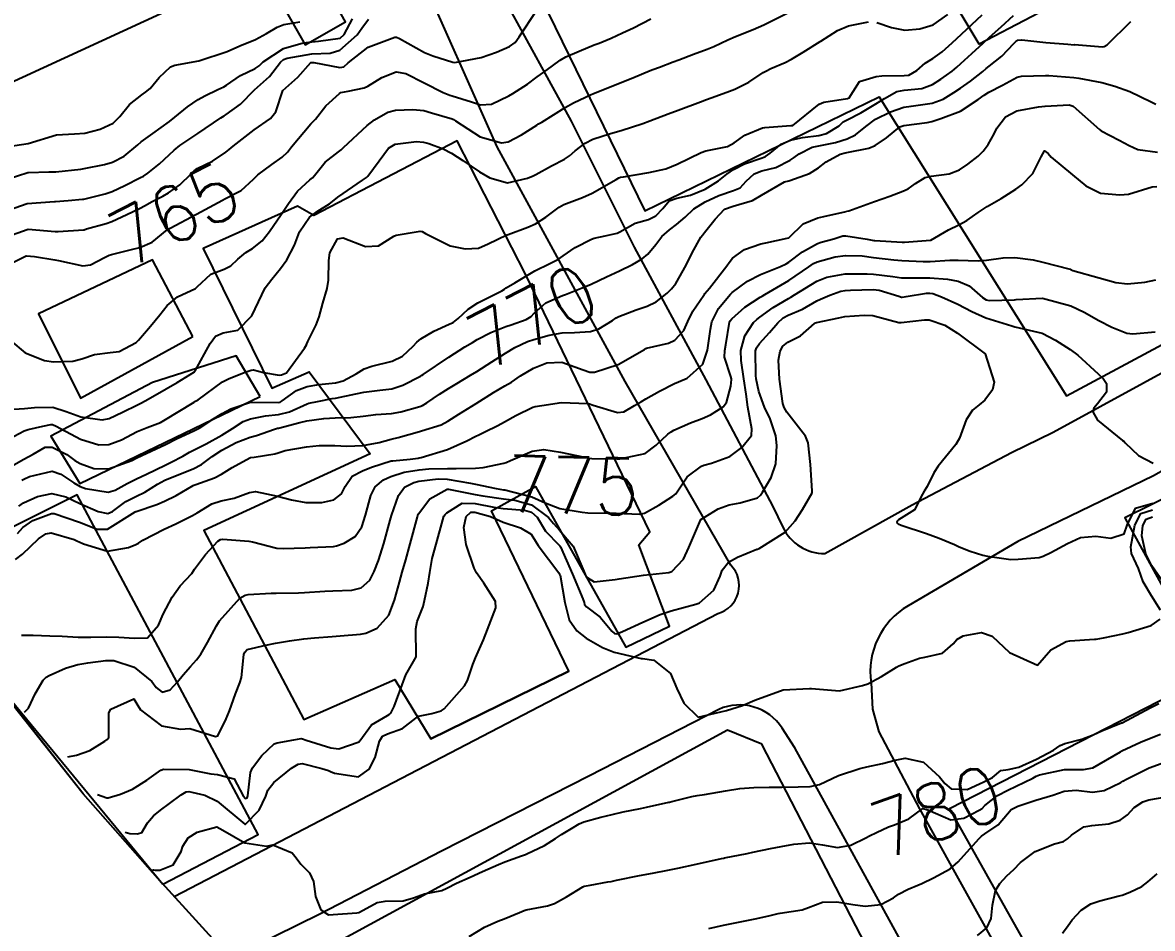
# Model space of a CAD drawing. Header units: metres. Extents: x 318500 to 325275, y 7408834 to 7428799.
# Drawn here: x 323080.1 to 323160.2, y 7420818.3 to 7420882.5 of the extents above; entities that cross this region are included whole.
import ezdxf
from ezdxf.enums import TextEntityAlignment as Align

# ---------------------------------------------------------------- set-up
doc = ezdxf.new("R2010")
doc.units = ezdxf.units.M
doc.header["$MEASUREMENT"] = 0
for name, color, linetype in [('Area', 45, 'Continuous'), ('Cotas', 45, 'Continuous'), ('Curvas de Nivel 1m', 11, 'Continuous'), ('Curvas de Nivel 5m', 15, 'Continuous'), ('Edificações', 30, 'Continuous'), ('Vias Primárias', 230, 'Continuous')]:
    doc.layers.add(name, color=color, linetype=linetype)
doc.styles.add('Style-STANDARD', font='STANDARD.shx')

msp = doc.modelspace()

# ---------------------------------------------------------------- linework, layer by layer
at = {"layer": 'Area'}
msp.add_lwpolyline([(323096.695, 7420814.189), (323089.569, 7420822.023), (323084.439, 7420827.834), (323075.649, 7420838.973), (323070.701, 7420844.913), (323063.952, 7420852.878), (323060.672, 7420857.383), (323056.208, 7420862.329), (323046.383, 7420874.344), (323046.008, 7420874.729), (323044.259, 7420876.883), (323038.975, 7420883.345), (323036.435, 7420887.216), (323033.439, 7420891.478), (323031.45, 7420893.975), (323030.289, 7420895.411), (323029.653, 7420896.286), (323025.716, 7420902.045), (323024.812, 7420902.92), (323022.136, 7420906.417), (323021.777, 7420906.797), (323020.403, 7420908.68), (323016.776, 7420913.764)], dxfattribs=at)
at = {"layer": 'Curvas de Nivel 1m', "flags": 128}
for points, elevation in [([(323079.063, 7420867.322), (323080.459, 7420867.828), (323080.536, 7420867.841), (323082.457, 7420867.685), (323082.665, 7420867.679), (323084.459, 7420867.794), (323084.515, 7420867.803), (323084.68, 7420867.858), (323086.064, 7420868.244), (323086.466, 7420868.395), (323087.537, 7420868.891), (323088.475, 7420869.329), (323088.784, 7420869.5), (323089.323, 7420869.802), (323090.087, 7420870.193), (323090.489, 7420870.414), (323091.293, 7420870.983), (323092.077, 7420871.766), (323092.291, 7420871.985), (323092.516, 7420872.135), (323093.595, 7420872.673), (323094.533, 7420873.296), (323094.775, 7420873.489), (323095.065, 7420873.725), (323096.552, 7420874.883), (323097.7, 7420875.693), (323098.091, 7420876.163), (323098.59, 7420877.68), (323099.649, 7420878.62), (323100.575, 7420879.651), (323100.62, 7420879.661), (323100.784, 7420879.648), (323102.615, 7420879.292), (323102.899, 7420879.342), (323103.216, 7420879.621), (323104.631, 7420880.73), (323106.521, 7420881.454), (323106.639, 7420881.451), (323106.855, 7420881.351), (323108.628, 7420880.37), (323109.213, 7420880.128), (323110.622, 7420879.678), (323110.764, 7420879.66), (323112.625, 7420880.015), (323113.723, 7420880.385), (323114.64, 7420880.785), (323115.031, 7420881.077), (323115.318, 7420881.46), (323116.581, 7420883.353)], 764), ([(323079.322, 7420859.93), (323080.337, 7420859.076), (323081.695, 7420858.534), (323082.328, 7420858.449), (323083.704, 7420858.494), (323084.332, 7420858.658), (323085.229, 7420858.959), (323086.339, 7420859.098), (323086.984, 7420859.187), (323088.179, 7420859.813), (323088.272, 7420859.891), (323088.352, 7420859.975), (323089.198, 7420860.967), (323089.858, 7420861.788), (323090.387, 7420862.445), (323091.113, 7420863.052), (323092.399, 7420863.645), (323092.516, 7420863.758), (323093.491, 7420864.666), (323094.419, 7420865.02), (323094.89, 7420865.258), (323095.402, 7420865.72), (323095.954, 7420866.198), (323096.441, 7420866.475), (323097.126, 7420867.024), (323097.64, 7420867.692), (323098.472, 7420868.874), (323098.99, 7420869.672), (323099.612, 7420870.545), (323100.505, 7420871.33), (323100.684, 7420871.471), (323100.831, 7420871.647), (323101.572, 7420872.592), (323102.536, 7420873.336), (323102.703, 7420873.462), (323102.869, 7420873.625), (323104.556, 7420875.189), (323105.079, 7420875.592), (323106.02, 7420876.127), (323106.571, 7420876.276), (323107.8, 7420876.329), (323108.57, 7420876.244), (323109.122, 7420876.096), (323110.571, 7420875.656), (323110.668, 7420875.615), (323110.809, 7420875.516), (323112.554, 7420874.396), (323114.07, 7420873.952), (323114.548, 7420874.025), (323115.48, 7420874.533), (323116.567, 7420875.225), (323116.7, 7420875.306), (323116.92, 7420875.435), (323118.581, 7420876.461), (323119.186, 7420876.802), (323120.437, 7420877.392), (323120.544, 7420877.437), (323120.591, 7420877.458), (323121.962, 7420878.007), (323122.604, 7420878.262), (323123.385, 7420878.572), (323124.616, 7420879.076), (323124.798, 7420879.148), (323125.267, 7420879.324), (323126.248, 7420879.692), (323126.628, 7420879.835), (323127.685, 7420880.243), (323128.64, 7420880.598), (323129.119, 7420880.797), (323130.1, 7420881.258), (323130.652, 7420881.492), (323131.909, 7420881.986), (323132.661, 7420882.331), (323134.405, 7420883.204)], 766), ([(323078.807, 7420873.666), (323080.54, 7420873.92), (323082.546, 7420874.52), (323083.816, 7420874.609), (323084.548, 7420874.655), (323085.63, 7420874.933), (323086.555, 7420875.357), (323087.031, 7420875.833), (323087.719, 7420876.677), (323088.583, 7420877.371), (323088.854, 7420877.54), (323089.182, 7420877.804), (323089.816, 7420878.583), (323090.613, 7420879.343), (323090.925, 7420879.475), (323092.62, 7420879.76), (323094.627, 7420880.44), (323095.53, 7420880.822), (323096.636, 7420881.288), (323097.435, 7420881.698), (323098.17, 7420882.164), (323098.65, 7420882.341), (323099.779, 7420882.537)], 761), ([(323079.05, 7420871.386), (323080.509, 7420871.852), (323080.568, 7420871.86), (323082.01, 7420871.897), (323082.486, 7420871.914), (323082.51, 7420871.914), (323084.28, 7420872.106), (323084.514, 7420872.143), (323085.939, 7420872.428), (323086.521, 7420872.587), (323087.344, 7420873.011), (323088.302, 7420873.814), (323088.542, 7420874.023), (323089.376, 7420874.63), (323090.557, 7420875.478), (323090.936, 7420875.784), (323091.82, 7420876.523), (323092.579, 7420877.036), (323093.048, 7420877.288), (323093.979, 7420877.739), (323094.396, 7420877.929), (323094.595, 7420878.054), (323095.593, 7420878.732), (323096.613, 7420879.22), (323096.898, 7420879.424), (323097.18, 7420879.702), (323098.63, 7420880.654), (323100.03, 7420881.055), (323100.635, 7420881.128), (323101.113, 7420881.168), (323102.638, 7420881.382), (323102.938, 7420881.626), (323103.528, 7420882.746)], 762), ([(323079.144, 7420855.075), (323080.288, 7420855.138), (323080.987, 7420855.213), (323082.29, 7420855.225), (323083.223, 7420854.939), (323084.28, 7420854.552), (323085.782, 7420854.34), (323086.279, 7420854.423), (323087.226, 7420854.886), (323088.294, 7420855.407), (323088.566, 7420855.536), (323089.038, 7420855.799), (323090.307, 7420856.528), (323091.096, 7420856.988), (323092.32, 7420857.74), (323092.34, 7420857.76), (323092.38, 7420857.818), (323093.426, 7420859.744), (323093.822, 7420860.274), (323094.362, 7420860.503), (323095.392, 7420860.692), (323096.38, 7420861.71), (323097.326, 7420863.696), (323097.799, 7420864.299), (323098.421, 7420865.06), (323098.859, 7420865.674), (323099.405, 7420866.706), (323099.77, 7420867.66), (323100.47, 7420868.688), (323101.01, 7420869.109), (323101.894, 7420869.636), (323102.226, 7420869.891), (323102.487, 7420870.106), (323104.217, 7420871.316), (323104.509, 7420871.517), (323104.597, 7420871.599), (323105.418, 7420872.696), (323106.062, 7420873.577), (323106.543, 7420873.866), (323108.053, 7420874.046), (323108.545, 7420874.011), (323108.916, 7420873.915), (323109.941, 7420873.529), (323110.536, 7420873.241), (323111.327, 7420872.709), (323112.516, 7420871.913), (323113.258, 7420871.483), (323114.507, 7420871.135), (323115.912, 7420871.449), (323116.326, 7420871.63), (323116.514, 7420871.725), (323117.613, 7420872.334), (323118.531, 7420872.811), (323118.896, 7420873.045), (323119.305, 7420873.402), (323119.995, 7420873.949), (323120.553, 7420874.225), (323121.806, 7420874.618), (323122.562, 7420874.836), (323124.098, 7420875.337), (323124.572, 7420875.51), (323125.885, 7420876.008), (323126.58, 7420876.274), (323128.173, 7420876.873), (323128.587, 7420877.024), (323129.257, 7420877.27), (323130.232, 7420877.619), (323130.598, 7420877.764), (323131.587, 7420878.259), (323132.616, 7420878.936), (323132.796, 7420879.049), (323133.148, 7420879.222), (323134.169, 7420879.664), (323134.63, 7420879.894), (323135.451, 7420880.375), (323136.649, 7420881.136), (323136.673, 7420881.146), (323136.7, 7420881.169), (323137.888, 7420881.927), (323138.661, 7420882.261), (323140.065, 7420882.53)], 767), ([(323079.186, 7420869.22), (323080.477, 7420869.661), (323082.395, 7420869.807), (323082.479, 7420869.81), (323083.38, 7420869.876), (323084.383, 7420869.96), (323084.482, 7420869.975), (323085.986, 7420870.349), (323086.49, 7420870.513), (323087.391, 7420870.933), (323088.505, 7420871.496), (323088.711, 7420871.604), (323089.017, 7420871.805), (323089.853, 7420872.463), (323090.53, 7420873.12), (323090.873, 7420873.447), (323091.294, 7420873.779), (323092.549, 7420874.631), (323094.185, 7420875.736), (323094.415, 7420875.88), (323094.564, 7420875.968), (323095.583, 7420876.712), (323096.57, 7420877.71), (323097.644, 7420878.655), (323098.413, 7420879.683), (323098.622, 7420879.857), (323098.896, 7420879.949), (323100.626, 7420880.277), (323101.939, 7420880.325), (323102.629, 7420880.526), (323103.837, 7420881.612), (323104.17, 7420882.084), (323104.657, 7420882.731)], 763), ([(323079.196, 7420850.964), (323080.236, 7420851.547), (323080.889, 7420851.91), (323081.747, 7420852.398), (323082.248, 7420852.411), (323083.268, 7420851.875), (323083.836, 7420851.466), (323084.234, 7420851.235), (323085.181, 7420850.9), (323086.23, 7420850.859), (323087.887, 7420851.466), (323088.238, 7420851.64), (323088.602, 7420851.805), (323090.258, 7420852.583), (323091.043, 7420852.991), (323092.268, 7420853.555), (323092.649, 7420853.754), (323093.631, 7420854.388), (323094.286, 7420854.791), (323094.904, 7420855.108), (323096.298, 7420855.585), (323096.404, 7420855.593), (323098.298, 7420855.572), (323098.387, 7420855.59), (323098.529, 7420855.677), (323099.549, 7420856.424), (323100.316, 7420856.701), (323101.128, 7420856.832), (323102.32, 7420856.96), (323102.85, 7420857.094), (323103.771, 7420857.608), (323104.334, 7420857.952), (323104.884, 7420858.14), (323106.339, 7420858.485), (323107.062, 7420858.844), (323107.822, 7420859.555), (323108.064, 7420859.843), (323108.358, 7420860.084), (323109.285, 7420860.618), (323110.374, 7420861.104), (323110.653, 7420861.238), (323111.012, 7420861.511), (323111.715, 7420862.175), (323112.397, 7420862.627), (323112.971, 7420862.915), (323114.09, 7420863.473), (323114.284, 7420863.599), (323114.412, 7420863.688), (323115.007, 7420864.052), (323116.425, 7420864.897), (323117.498, 7420865.424), (323118.118, 7420865.731), (323118.438, 7420865.953), (323119.297, 7420866.552), (323120.456, 7420867.145), (323120.641, 7420867.204), (323121.421, 7420867.376), (323122.263, 7420867.563), (323122.465, 7420867.663), (323123.555, 7420868.262), (323124.478, 7420868.536), (323125.01, 7420868.797), (323125.504, 7420869.32), (323125.961, 7420869.85), (323126.497, 7420870.037), (323127.455, 7420870.251), (323128.504, 7420870.687), (323129.445, 7420871.266), (323130.027, 7420871.747), (323130.522, 7420872.071), (323131.295, 7420872.476), (323132.535, 7420872.907), (323132.778, 7420872.985), (323133.103, 7420873.222), (323133.885, 7420873.875), (323134.554, 7420874.145), (323135.394, 7420874.351), (323136.56, 7420874.493), (323137.11, 7420874.616), (323137.986, 7420875.156), (323138.288, 7420875.438), (323138.574, 7420875.593), (323139.522, 7420876.078), (323140.586, 7420876.723), (323141.209, 7420877.111), (323142.094, 7420877.601), (323142.599, 7420877.693), (323143.858, 7420877.82), (323144.606, 7420878.104), (323145.197, 7420878.475), (323145.996, 7420879.049), (323146.337, 7420879.332), (323146.628, 7420879.588), (323147.388, 7420880.279), (323148.198, 7420881.017), (323148.654, 7420881.436), (323149.475, 7420882.189), (323150.339, 7420882.993)], 769), ([(323079.204, 7420852.983), (323080.265, 7420853.558), (323080.537, 7420853.645), (323081.582, 7420853.9), (323082.154, 7420854.01), (323082.272, 7420854.001), (323082.52, 7420853.886), (323084.257, 7420852.964), (323085.536, 7420852.562), (323086.251, 7420852.581), (323087.152, 7420852.931), (323088.265, 7420853.509), (323088.961, 7420853.8), (323089.905, 7420854.156), (323090.279, 7420854.351), (323091.155, 7420854.904), (323092.297, 7420855.593), (323092.402, 7420855.655), (323092.578, 7420855.756), (323094.319, 7420857.019), (323094.772, 7420857.275), (323095.917, 7420857.706), (323096.331, 7420857.85), (323096.514, 7420857.88), (323097.202, 7420857.691), (323098.327, 7420857.491), (323098.49, 7420857.515), (323098.833, 7420857.672), (323100.109, 7420859.415), (323100.249, 7420859.652), (323100.283, 7420859.72), (323100.353, 7420859.879), (323100.954, 7420861.062), (323101.151, 7420861.642), (323101.427, 7420862.607), (323101.731, 7420863.637), (323101.827, 7420864.225), (323101.839, 7420865.636), (323101.906, 7420866.168), (323102.453, 7420867.152), (323102.855, 7420867.223), (323104.445, 7420866.62), (323105.365, 7420866.667), (323106.457, 7420867.339), (323106.611, 7420867.415), (323107.458, 7420867.56), (323108.321, 7420867.693), (323108.462, 7420867.669), (323108.689, 7420867.547), (323110.447, 7420866.659), (323111.506, 7420866.442), (323112.445, 7420866.511), (323113.131, 7420866.802), (323114.46, 7420867.441), (323114.483, 7420867.447), (323114.539, 7420867.469), (323115.94, 7420867.976), (323116.472, 7420868.218), (323117.218, 7420868.69), (323118.169, 7420869.415), (323118.492, 7420869.599), (323119.806, 7420870.088), (323120.5, 7420870.398), (323122.194, 7420871.365), (323122.394, 7420871.479), (323122.512, 7420871.526), (323122.715, 7420871.559), (323124.518, 7420871.849), (323125.715, 7420872.125), (323126.527, 7420872.453), (323128.215, 7420873.285), (323128.542, 7420873.39), (323130.097, 7420873.707), (323130.551, 7420873.958), (323131.304, 7420874.498), (323132.567, 7420875.027), (323132.738, 7420875.057), (323134.57, 7420875.189), (323134.726, 7420875.198), (323136.585, 7420876.707), (323136.915, 7420876.838), (323138.589, 7420877.095), (323138.698, 7420877.148), (323139.428, 7420878.318), (323140.613, 7420878.665), (323141.029, 7420878.698), (323142.614, 7420878.721), (323142.935, 7420878.767), (323143.491, 7420879.081), (323144.101, 7420879.602), (323144.633, 7420879.944), (323145.285, 7420880.415), (323145.997, 7420881.05), (323146.656, 7420881.65), (323148.14, 7420883.018)], 768), ([(323140.664, 7420882.488), (323141.7, 7420882.144), (323142.659, 7420881.946), (323143.707, 7420882.032), (323144.663, 7420882.324), (323145.701, 7420883.055)], 767), ([(323079.885, 7420848.233), (323080.198, 7420848.467), (323081.193, 7420848.918), (323082.208, 7420849.116), (323083.201, 7420848.879), (323084.198, 7420848.42), (323085.508, 7420847.847), (323086.188, 7420847.697), (323086.523, 7420847.835), (323087.463, 7420848.559), (323088.207, 7420848.941), (323088.803, 7420849.209), (323089.712, 7420849.788), (323090.224, 7420850.062), (323091.444, 7420850.556), (323092.237, 7420850.877), (323092.818, 7420851.174), (323093.571, 7420851.74), (323094.255, 7420852.197), (323095.266, 7420852.721), (323096.264, 7420853.1), (323096.721, 7420853.24), (323097.995, 7420853.683), (323098.214, 7420853.738), (323098.271, 7420853.753), (323099.795, 7420854.139), (323100.279, 7420854.261), (323101.479, 7420854.441), (323102.283, 7420854.491), (323103.394, 7420854.502), (323104.285, 7420854.6), (323105.162, 7420854.712), (323106.288, 7420854.795), (323106.942, 7420854.912), (323108.296, 7420855.285), (323108.488, 7420855.357), (323108.793, 7420855.543), (323109.691, 7420856.148), (323110.316, 7420856.558), (323110.908, 7420856.924), (323111.885, 7420857.497), (323112.333, 7420857.771), (323113.381, 7420858.438), (323114.346, 7420859.06), (323115.022, 7420859.46), (323115.911, 7420859.892), (323116.359, 7420860.039), (323117.455, 7420860.333), (323118.366, 7420860.494), (323119.253, 7420860.515), (323120.368, 7420860.589), (323120.973, 7420860.779), (323121.932, 7420861.367), (323122.193, 7420861.553), (323122.384, 7420861.65), (323123.61, 7420862.123), (323124.396, 7420862.393), (323125.025, 7420862.699), (323125.823, 7420863.316), (323126.118, 7420863.607), (323126.417, 7420864.005), (323127.15, 7420865.299), (323127.573, 7420866.163), (323128.203, 7420867.284), (323128.317, 7420867.428), (323128.465, 7420867.606), (323129.205, 7420868.543), (323129.882, 7420869.259), (323130.492, 7420869.48), (323131.866, 7420869.867), (323132.5, 7420870.252), (323134.121, 7420871.206), (323134.436, 7420871.276), (323134.511, 7420871.29), (323135.901, 7420871.797), (323136.525, 7420872.202), (323137.08, 7420872.616), (323138.059, 7420873.155), (323138.434, 7420873.259), (323138.542, 7420873.274), (323140.088, 7420873.585), (323140.55, 7420873.779), (323141.348, 7420874.318), (323142.305, 7420875.094), (323142.571, 7420875.195), (323144.243, 7420875.403), (323144.574, 7420875.476), (323145.196, 7420875.681), (323146.582, 7420876.208), (323147.836, 7420877.021), (323148.268, 7420877.342), (323148.598, 7420877.546), (323149.568, 7420878.038), (323150.614, 7420878.607), (323150.907, 7420878.694), (323152.617, 7420878.729), (323152.848, 7420878.725), (323154.615, 7420878.599), (323154.986, 7420878.554), (323156.61, 7420878.242), (323157.527, 7420877.976), (323158.601, 7420877.589), (323160.111, 7420876.865), (323160.429, 7420876.702)], 771), ([(323079.794, 7420846.295), (323080.172, 7420846.722), (323080.877, 7420847.212), (323082.187, 7420847.704), (323082.375, 7420847.699), (323084.178, 7420847.079), (323085.427, 7420846.592), (323086.171, 7420846.603), (323088.125, 7420847.811), (323088.163, 7420847.838), (323088.191, 7420847.851), (323089.655, 7420848.332), (323090.202, 7420848.567), (323091.013, 7420848.967), (323092.219, 7420849.675), (323092.272, 7420849.707), (323092.421, 7420849.757), (323093.742, 7420850.223), (323094.232, 7420850.497), (323094.988, 7420850.97), (323096.249, 7420851.64), (323096.29, 7420851.659), (323096.54, 7420851.697), (323098.01, 7420851.925), (323098.253, 7420851.995), (323098.755, 7420852.172), (323100.258, 7420852.43), (323101.148, 7420852.531), (323102.259, 7420852.531), (323103.115, 7420852.467), (323104.259, 7420852.519), (323105.418, 7420852.739), (323106.264, 7420852.959), (323106.743, 7420853.087), (323108.27, 7420853.512), (323108.403, 7420853.548), (323109.81, 7420853.994), (323110.281, 7420854.238), (323111.049, 7420854.748), (323112.268, 7420855.49), (323112.287, 7420855.504), (323113.515, 7420856.275), (323114.319, 7420856.749), (323114.772, 7420857.014), (323115.431, 7420857.453), (323116.336, 7420857.992), (323117.283, 7420858.369), (323118.34, 7420858.424), (323119.856, 7420857.873), (323120.333, 7420857.712), (323120.666, 7420857.717), (323122.339, 7420858.264), (323124.208, 7420859.332), (323124.292, 7420859.39), (323124.351, 7420859.41), (323125.898, 7420859.774), (323126.36, 7420859.982), (323127.003, 7420860.668), (323127.287, 7420861.296), (323127.64, 7420862.043), (323128.408, 7420863.164), (323128.451, 7420863.238), (323128.483, 7420863.279), (323128.805, 7420863.666), (323130.027, 7420865.256), (323130.196, 7420865.491), (323130.438, 7420865.796), (323131.283, 7420866.407), (323132.454, 7420866.802), (323132.797, 7420866.883), (323134.324, 7420867.202), (323134.431, 7420867.23), (323134.461, 7420867.258), (323135.437, 7420868.224), (323136.482, 7420868.649), (323136.905, 7420868.745), (323138.489, 7420869.109), (323138.524, 7420869.115), (323138.682, 7420869.147), (323140.497, 7420869.796), (323141.59, 7420870.193), (323142.504, 7420870.528), (323142.885, 7420870.707), (323143.416, 7420871.081), (323144.081, 7420871.51), (323144.518, 7420871.606), (323145.796, 7420871.776), (323146.525, 7420872.05), (323147.122, 7420872.44), (323147.857, 7420873.02), (323148.192, 7420873.368), (323148.553, 7420873.844), (323148.977, 7420874.592), (323149.167, 7420875.004), (323149.784, 7420875.792), (323150.582, 7420876.223), (323152.124, 7420876.506), (323152.586, 7420876.564), (323154.304, 7420876.651), (323154.586, 7420876.558), (323156.444, 7420874.911), (323156.569, 7420874.82), (323157.824, 7420874.156), (323158.553, 7420873.771), (323159.165, 7420873.486), (323160.547, 7420873.298)], 772), ([(323079.632, 7420844.439), (323080.149, 7420844.83), (323081.279, 7420845.903), (323081.788, 7420846.274), (323082.167, 7420846.339), (323083.789, 7420845.866), (323084.036, 7420845.739), (323084.158, 7420845.686), (323084.456, 7420845.558), (323086.152, 7420845.028), (323087.646, 7420845.302), (323088.166, 7420845.517), (323088.364, 7420845.61), (323088.653, 7420845.803), (323090.178, 7420846.598), (323090.994, 7420846.959), (323092.188, 7420847.554), (323092.506, 7420847.755), (323093.545, 7420848.395), (323094.203, 7420848.601), (323095.131, 7420848.791), (323096.213, 7420849.202), (323096.642, 7420849.268), (323098.209, 7420848.941), (323099.205, 7420848.665), (323100.202, 7420848.475), (323101.349, 7420848.486), (323102.206, 7420848.663), (323102.734, 7420849.093), (323102.992, 7420849.612), (323103.496, 7420850.342), (323104.237, 7420850.735), (323104.855, 7420850.977), (323106.248, 7420851.423), (323106.373, 7420851.444), (323107.596, 7420851.557), (323108.176, 7420851.625), (323108.251, 7420851.642), (323108.377, 7420851.674), (323110.257, 7420852.23), (323111.608, 7420852.844), (323112.267, 7420853.177), (323112.477, 7420853.279), (323112.889, 7420853.484), (323113.811, 7420853.94), (323114.281, 7420854.205), (323115.093, 7420854.653), (323116.297, 7420855.229), (323116.459, 7420855.277), (323117.41, 7420855.423), (323118.166, 7420855.548), (323118.302, 7420855.561), (323120.19, 7420855.503), (323120.301, 7420855.481), (323120.58, 7420855.386), (323122.293, 7420854.868), (323122.732, 7420854.915), (323123.495, 7420855.342), (323124.003, 7420855.636), (323124.307, 7420855.815), (323125.274, 7420856.362), (323126.324, 7420856.905), (323126.603, 7420857.029), (323127.229, 7420857.297), (323128.34, 7420858.289), (323128.665, 7420859.275), (323128.874, 7420860.771), (323128.978, 7420861.271), (323129.441, 7420862.217), (323130.292, 7420863.252), (323130.411, 7420863.362), (323131.499, 7420864.159), (323132.424, 7420864.623), (323133.845, 7420865.209), (323134.254, 7420865.381), (323134.435, 7420865.501), (323135.389, 7420866.242), (323136.455, 7420866.827), (323136.711, 7420866.913), (323137.609, 7420867.159), (323138.252, 7420867.363), (323138.463, 7420867.38), (323139.981, 7420867.127), (323140.459, 7420867.05), (323140.536, 7420867.041), (323142.457, 7420866.921), (323142.625, 7420866.921), (323144.46, 7420867.057), (323144.503, 7420867.069), (323145.734, 7420867.788), (323146.477, 7420868.151), (323147.049, 7420868.464), (323147.854, 7420869.02), (323148.494, 7420869.443), (323149.471, 7420870.029), (323150.507, 7420870.686), (323150.931, 7420870.984), (323151.708, 7420871.787), (323152.298, 7420872.964), (323152.547, 7420873.404), (323152.801, 7420873.213), (323153.018, 7420872.953), (323154.521, 7420871.687), (323155.472, 7420870.92), (323156.505, 7420870.404), (323157.888, 7420870.273), (323158.504, 7420870.328), (323160.175, 7420870.855), (323160.51, 7420870.872)], 773), ([(323080.077, 7420839.084), (323080.892, 7420839.094), (323082.077, 7420839.048), (323082.953, 7420839.001), (323084.076, 7420838.94), (323084.983, 7420838.944), (323086.077, 7420838.966), (323086.959, 7420838.945), (323088.076, 7420838.869), (323088.988, 7420838.885), (323089.77, 7420839.785), (323090.098, 7420840.58), (323090.739, 7420841.774), (323091.317, 7420842.573), (323092.135, 7420843.448), (323092.257, 7420843.64), (323092.326, 7420843.757), (323093.095, 7420844.807), (323093.985, 7420845.733), (323094.171, 7420845.855), (323094.322, 7420845.879), (323096.17, 7420845.749), (323096.43, 7420845.697), (323098.164, 7420845.255), (323098.614, 7420845.223), (323100.164, 7420845.279), (323100.518, 7420845.291), (323102.166, 7420845.367), (323102.379, 7420845.406), (323102.927, 7420845.612), (323103.715, 7420846.064), (323104.182, 7420846.762), (323104.442, 7420847.596), (323104.827, 7420848.975), (323105.133, 7420849.586), (323105.724, 7420850.081), (323106.231, 7420850.321), (323107.177, 7420850.62), (323108.239, 7420850.801), (323108.917, 7420850.863), (323110.241, 7420850.896), (323110.869, 7420850.882), (323112.241, 7420850.908), (323112.775, 7420850.952), (323114.247, 7420851.277), (323114.397, 7420851.319), (323114.715, 7420851.463), (323116.257, 7420852.126), (323117.065, 7420852.235), (323118.256, 7420852.05), (323119.953, 7420851.693), (323120.252, 7420851.627), (323120.466, 7420851.601), (323122.252, 7420851.567), (323122.466, 7420851.57), (323124.256, 7420851.946), (323125.04, 7420852.545), (323125.857, 7420853.314), (323126.091, 7420853.493), (323126.274, 7420853.6), (323127.454, 7420854.121), (323128.287, 7420854.438), (323128.872, 7420854.691), (323129.776, 7420855.258), (323130.004, 7420855.555), (323130.322, 7420856.713), (323130.376, 7420857.203), (323130.372, 7420857.25), (323130.332, 7420857.414), (323129.871, 7420858.783), (323129.892, 7420859.257), (323129.958, 7420859.654), (323130.227, 7420861.252), (323130.272, 7420861.361), (323130.384, 7420861.494), (323131.324, 7420862.313), (323132.407, 7420863.021), (323132.536, 7420863.1), (323132.74, 7420863.225), (323134.42, 7420864.213), (323135.855, 7420865.179), (323136.185, 7420865.422), (323136.436, 7420865.543), (323137.713, 7420865.885), (323138.443, 7420865.99), (323139.626, 7420865.949), (323140.441, 7420865.85), (323141.867, 7420865.67), (323142.438, 7420865.625), (323143.952, 7420865.56), (323144.437, 7420865.563), (323145.841, 7420865.647), (323146.439, 7420865.658), (323147.848, 7420865.609), (323148.439, 7420865.641), (323149.627, 7420865.814), (323150.443, 7420865.845), (323151.739, 7420865.672), (323152.438, 7420865.512), (323154.362, 7420865.001), (323154.431, 7420864.971), (323154.551, 7420864.929), (323156.425, 7420864.406), (323157.607, 7420864.077), (323158.421, 7420863.964), (323159.66, 7420864.099), (323160.424, 7420864.246)], 774), ([(323083.36, 7420830.47), (323083.961, 7420830.594), (323084.907, 7420830.909), (323085.976, 7420831.567), (323086.134, 7420831.681), (323086.243, 7420831.836), (323086.263, 7420833.579), (323086.393, 7420833.834), (323088.018, 7420834.572), (323088.313, 7420834.105), (323088.502, 7420833.803), (323089.993, 7420832.653), (323091.335, 7420832.421), (323091.991, 7420832.472), (323093.805, 7420831.91), (323093.983, 7420831.951), (323094.559, 7420833.164), (323094.81, 7420833.718), (323095.238, 7420834.927), (323095.524, 7420835.708), (323095.647, 7420836.094), (323095.821, 7420837.704), (323095.878, 7420837.888), (323096.065, 7420838.065), (323097.376, 7420838.382), (323098.072, 7420838.507), (323099.058, 7420838.683), (323100.078, 7420838.819), (323100.822, 7420838.895), (323102.081, 7420838.999), (323102.652, 7420839.044), (323104.083, 7420839.147), (323104.462, 7420839.217), (323105.275, 7420839.582), (323106.099, 7420840.496), (323106.494, 7420841.564), (323106.848, 7420842.841), (323107.046, 7420843.556), (323107.286, 7420844.42), (323107.594, 7420845.549), (323108.112, 7420847.473), (323108.135, 7420847.551), (323108.149, 7420847.592), (323108.192, 7420847.673), (323109.006, 7420848.741), (323110.219, 7420849.422), (323110.317, 7420849.42), (323112.213, 7420849.047), (323112.752, 7420848.944), (323114.209, 7420848.736), (323115.016, 7420848.65), (323116.203, 7420848.306), (323117.396, 7420847.422), (323117.758, 7420846.989), (323118.181, 7420846.524), (323119.154, 7420845.4), (323119.911, 7420843.624), (323119.998, 7420843.391), (323120.137, 7420843.174), (323120.641, 7420842.873), (323122.135, 7420843.022), (323122.414, 7420843.077), (323124.14, 7420843.33), (323125.936, 7420843.519), (323126.144, 7420843.6), (323126.976, 7420844.479), (323127.346, 7420845.292), (323128.19, 7420847.28), (323129.421, 7420848.042), (323130.206, 7420848.316), (323130.995, 7420848.455), (323132.214, 7420848.821), (323132.43, 7420849.013), (323132.574, 7420849.225), (323133.187, 7420850.264), (323133.502, 7420851.211), (323133.57, 7420852.517), (323133.505, 7420853.211), (323133.097, 7420854.408), (323132.708, 7420855.224), (323132.317, 7420856.349), (323132.118, 7420857.232), (323132.086, 7420857.479), (323132.081, 7420859.233), (323132.136, 7420859.449), (323132.358, 7420859.755), (323133.059, 7420860.53), (323133.642, 7420861.211), (323134.034, 7420861.557), (323134.388, 7420861.749), (323135.391, 7420862.189), (323136.404, 7420862.757), (323136.676, 7420862.897), (323137.331, 7420863.161), (323138.119, 7420863.447), (323138.414, 7420863.5), (323138.791, 7420863.522), (323140.415, 7420863.581), (323140.831, 7420863.531), (323142.225, 7420863.093), (323142.409, 7420863.032), (323142.469, 7420863.029), (323142.747, 7420863.087), (323144.181, 7420863.304), (323144.412, 7420863.317), (323144.631, 7420863.285), (323145.254, 7420863.057), (323146.402, 7420862.534), (323147.397, 7420862.023), (323148.388, 7420861.572), (323150.223, 7420860.992), (323150.379, 7420860.943), (323150.453, 7420860.915), (323152.373, 7420860.468), (323153.323, 7420859.989), (323154.356, 7420859.312), (323154.903, 7420858.924), (323156.337, 7420857.598), (323156.69, 7420857.261), (323156.944, 7420856.901), (323156.932, 7420856.29), (323156.308, 7420855.466), (323156.049, 7420855.167), (323155.973, 7420854.913), (323156.291, 7420854.31), (323158.06, 7420852.883), (323158.181, 7420852.793), (323158.268, 7420852.716), (323159.214, 7420851.82), (323160.254, 7420851.273)], 776), ([(323085.46, 7420827.79), (323086.113, 7420827.557), (323086.213, 7420827.548), (323087.092, 7420827.823), (323087.934, 7420828.18), (323088.955, 7420828.809), (323089.947, 7420829.524), (323090.137, 7420829.589), (323091.948, 7420829.576), (323093.479, 7420829.271), (323093.945, 7420829.214), (323095.138, 7420828.908), (323095.76, 7420827.703), (323095.927, 7420827.519), (323096.057, 7420827.569), (323096.107, 7420827.698), (323096.297, 7420829.346), (323096.424, 7420829.695), (323097.099, 7420830.553), (323097.975, 7420831.377), (323098.188, 7420831.465), (323099.35, 7420831.659), (323099.873, 7420831.76), (323099.981, 7420831.743), (323100.242, 7420831.646), (323101.972, 7420831.095), (323102.546, 7420831.04), (323103.979, 7420831.524), (323104.012, 7420831.567), (323104.03, 7420831.599), (323104.855, 7420832.729), (323106.007, 7420833.4), (323106.121, 7420833.455), (323106.232, 7420833.567), (323106.48, 7420834.028), (323107.033, 7420835.555), (323107.308, 7420836.284), (323108.023, 7420837.541), (323108.029, 7420837.572), (323108.016, 7420839.541), (323108.095, 7420840.053), (323108.531, 7420841.111), (323108.63, 7420841.535), (323108.886, 7420842.775), (323108.986, 7420843.532), (323109.164, 7420844.52), (323109.442, 7420845.527), (323109.915, 7420847.25), (323109.995, 7420847.523), (323110.073, 7420847.64), (323110.194, 7420847.757), (323111.282, 7420848.426), (323112.204, 7420848.422), (323113.523, 7420848.154), (323114.199, 7420848.06), (323115.699, 7420847.946), (323116.195, 7420847.805), (323116.609, 7420847.434), (323117.203, 7420846.448), (323118.17, 7420845.451), (323118.208, 7420845.41), (323118.248, 7420845.33), (323119.096, 7420843.4), (323119.838, 7420841.669), (323119.92, 7420841.392), (323119.965, 7420841.247), (323120.107, 7420841.102), (323121.071, 7420840.347), (323121.898, 7420839.363), (323122.088, 7420839.211), (323122.257, 7420839.188), (323122.639, 7420839.352), (323124.097, 7420840.015), (323125.324, 7420840.54), (323126.105, 7420840.815), (323127.854, 7420841.284), (323128.051, 7420841.34), (323128.111, 7420841.371), (323129.11, 7420842.28), (323129.568, 7420843.259), (323129.71, 7420843.694), (323130.155, 7420844.26), (323130.802, 7420844.602), (323132.169, 7420845.173), (323132.213, 7420845.186), (323132.333, 7420845.228), (323134.182, 7420846.379), (323134.873, 7420847.19), (323135.403, 7420847.981), (323136.074, 7420849.172), (323136.095, 7420849.298), (323135.973, 7420851.174), (323135.803, 7420852.715), (323135.607, 7420853.18), (323134.295, 7420854.889), (323134.104, 7420855.203), (323134.004, 7420855.505), (323133.76, 7420857.209), (323133.702, 7420858.568), (323133.808, 7420859.208), (323134.008, 7420859.552), (323134.36, 7420859.843), (323135.269, 7420860.284), (323136.251, 7420861.172), (323136.331, 7420861.221), (323136.381, 7420861.238), (323137.971, 7420861.57), (323138.387, 7420861.647), (323139.758, 7420861.761), (323140.389, 7420861.724), (323142.233, 7420861.242), (323142.382, 7420861.228), (323144.034, 7420861.425), (323144.385, 7420861.42), (323145.483, 7420861.053), (323146.372, 7420860.488), (323148.35, 7420859.01), (323148.971, 7420857.004), (323148.859, 7420856.468), (323148.311, 7420855.739), (323147.922, 7420855.4), (323147.446, 7420855.023), (323146.986, 7420854.333), (323146.523, 7420853.036), (323146.265, 7420852.586), (323145.001, 7420851.059), (323144.711, 7420850.595), (323144.228, 7420849.622), (323144.014, 7420849.281), (323143.9, 7420849.073), (323143.325, 7420847.957), (323142.192, 7420847.244), (323142.114, 7420847.168), (323142.094, 7420847.091), (323142.12, 7420847.022), (323142.189, 7420846.977), (323142.392, 7420846.883), (323144.182, 7420846.288), (323145.075, 7420845.953), (323146.175, 7420845.501), (323146.491, 7420845.353), (323147.271, 7420845.023), (323148.166, 7420844.754), (323148.497, 7420844.675), (323150.162, 7420844.435), (323150.682, 7420844.462), (323152.164, 7420844.583), (323152.449, 7420844.673), (323152.989, 7420844.948), (323154.177, 7420845.582), (323155.105, 7420845.996), (323156.182, 7420846.098), (323157.235, 7420845.949), (323158.184, 7420846.267), (323158.404, 7420846.877), (323158.99, 7420848.087), (323160.214, 7420848.446)], 777), ([(323160.753, 7420840.844), (323160.125, 7420841.881), (323159.528, 7420842.859), (323159.204, 7420843.814), (323158.708, 7420844.872), (323158.654, 7420845.352), (323158.942, 7420846.869), (323159.366, 7420847.699), (323160.207, 7420847.953)], 778), ([(323087.4, 7420825.13), (323087.739, 7420825.044), (323088.29, 7420825.004), (323088.582, 7420825.107), (323089.002, 7420825.793), (323089.408, 7420826.287), (323089.914, 7420826.68), (323090.546, 7420827.148), (323091.377, 7420827.766), (323091.722, 7420827.973), (323091.932, 7420827.997), (323092.137, 7420827.962), (323093.06, 7420827.743), (323093.924, 7420827.327), (323095.879, 7420825.7), (323095.9, 7420825.687), (323095.934, 7420825.7), (323096.911, 7420826.694), (323097.368, 7420827.686), (323097.514, 7420828.105), (323097.94, 7420828.645), (323099.193, 7420829.661), (323099.658, 7420829.951), (323099.955, 7420829.982), (323101.354, 7420829.629), (323101.814, 7420829.487), (323101.948, 7420829.434), (323102.248, 7420829.316), (323103.945, 7420829.058), (323104.696, 7420829.589), (323105.129, 7420830.416), (323105.437, 7420831.578), (323105.637, 7420831.924), (323105.988, 7420832.095), (323107.07, 7420832.478), (323108.005, 7420833.201), (323108.205, 7420833.34), (323109.147, 7420833.529), (323109.806, 7420833.728), (323110.013, 7420833.86), (323111.441, 7420835.499), (323111.658, 7420835.873), (323112.053, 7420837.012), (323112.176, 7420837.371), (323112.227, 7420837.487), (323112.794, 7420838.764), (323113.078, 7420839.475), (323113.668, 7420841.029), (323113.65, 7420841.467), (323112.83, 7420842.779), (323112.306, 7420843.488), (323112.145, 7420843.825), (323111.582, 7420845.499), (323111.399, 7420846.718), (323111.567, 7420847.499), (323111.895, 7420847.794), (323112.195, 7420847.796), (323113.302, 7420847.479), (323114.186, 7420847.079), (323115.424, 7420846.693), (323116.178, 7420846.25), (323116.479, 7420845.741), (323116.664, 7420845.433), (323118.141, 7420843.503), (323118.194, 7420843.409), (323118.222, 7420843.326), (323118.565, 7420841.405), (323118.875, 7420840.179), (323119.405, 7420839.397), (323120.082, 7420838.863), (323121.236, 7420838.209), (323122.068, 7420837.872), (323123.961, 7420837.432), (323124.061, 7420837.424), (323124.856, 7420837.322), (323126.046, 7420836.36), (323126.496, 7420835.303), (323126.984, 7420834.26), (323128.01, 7420833.28), (323130.015, 7420833.736), (323131.158, 7420834.099), (323132.023, 7420834.488), (323134.03, 7420835.2), (323135.904, 7420835.3), (323136.032, 7420835.302), (323138.03, 7420835.15), (323139.65, 7420835.511), (323140.038, 7420835.636), (323141.007, 7420836.144), (323142.056, 7420836.806), (323142.236, 7420836.91), (323142.64, 7420837.084), (323143.687, 7420837.452), (323144.067, 7420837.514), (323145.317, 7420837.806), (323146.081, 7420838.468), (323146.338, 7420838.784), (323146.78, 7420839.03), (323148.093, 7420839.277), (323148.84, 7420839.002), (323150.073, 7420837.855), (323152.06, 7420836.96), (323152.982, 7420838.04), (323154.086, 7420838.634), (323154.331, 7420838.683), (323156.088, 7420838.795), (323156.194, 7420838.803), (323156.733, 7420838.9), (323158.093, 7420839.172), (323158.481, 7420839.262), (323160.099, 7420839.761), (323160.736, 7420840.211)], 778), ([(323160.955, 7420842.842), (323160.157, 7420844.002), (323159.713, 7420844.857), (323159.435, 7420846.114), (323159.513, 7420846.86), (323159.743, 7420847.311), (323160.199, 7420847.455)], 779), ([(323089.35, 7420822.47), (323089.415, 7420822.453), (323089.53, 7420822.441), (323089.857, 7420822.437), (323090.822, 7420822.809), (323091.375, 7420823.765), (323091.503, 7420824.136), (323091.884, 7420824.718), (323092.515, 7420825.126), (323093.897, 7420825.499), (323094.336, 7420825.28), (323095.88, 7420824.361), (323097.423, 7420824.138), (323097.878, 7420824.227), (323099.239, 7420823.659), (323099.532, 7420823.32), (323099.862, 7420822.849), (323100.462, 7420822.247), (323100.749, 7420821.637), (323100.905, 7420820.562), (323101.268, 7420819.628), (323101.815, 7420819.269), (323102.145, 7420819.287), (323103.817, 7420819.422), (323103.968, 7420819.448), (323104.278, 7420819.593), (323105.259, 7420820.148), (323105.83, 7420820.238), (323107.108, 7420820.273), (323107.834, 7420820.472), (323108.618, 7420820.753), (323109.842, 7420821.005), (323110.21, 7420821.149), (323110.896, 7420821.504), (323111.855, 7420821.943), (323112.724, 7420822.342), (323113.864, 7420822.848), (323114.3, 7420823.021), (323115.484, 7420823.444), (323115.769, 7420823.543), (323115.872, 7420823.582), (323117.115, 7420824.188), (323117.889, 7420824.685), (323118.329, 7420824.968), (323119.034, 7420825.393), (323119.576, 7420825.714), (323119.907, 7420825.854), (323121.101, 7420826.18), (323121.915, 7420826.388), (323122.701, 7420826.565), (323123.922, 7420826.805), (323124.35, 7420826.898), (323125.929, 7420827.251), (323125.969, 7420827.26), (323126.136, 7420827.298), (323127.554, 7420827.664), (323127.935, 7420827.73), (323128.455, 7420827.792), (323129.938, 7420828.056), (323130.954, 7420828.225), (323131.941, 7420828.295), (323133.036, 7420828.309), (323133.941, 7420828.313), (323135.089, 7420828.33), (323135.942, 7420828.358), (323136.604, 7420828.503), (323137.95, 7420829.15), (323139.452, 7420829.633), (323139.96, 7420829.76), (323141.065, 7420830.002), (323141.967, 7420830.233), (323142.678, 7420830.374), (323143.965, 7420830.092), (323145.103, 7420829.053), (323145.477, 7420828.579), (323145.942, 7420828.191), (323147.074, 7420828.156), (323147.945, 7420828.549), (323148.257, 7420828.697), (323148.854, 7420829.001), (323149.448, 7420829.504), (323149.959, 7420829.563), (323150.719, 7420829.736), (323151.973, 7420830.307), (323153.184, 7420830.942), (323153.656, 7420831.264), (323153.987, 7420831.408), (323155.193, 7420831.717), (323155.997, 7420832.018), (323156.604, 7420832.298), (323158.01, 7420832.863), (323158.044, 7420832.879), (323160.026, 7420833.932), (323160.644, 7420834.231)], 779), ([(323128.766, 7420818.305), (323129.809, 7420818.533), (323130.392, 7420818.661), (323131.816, 7420818.943), (323132.043, 7420818.991), (323133.011, 7420819.208), (323133.668, 7420819.356), (323133.823, 7420819.385), (323135.374, 7420819.63), (323135.829, 7420819.787), (323136.828, 7420820.167), (323137.836, 7420820.2), (323138.967, 7420819.999), (323139.831, 7420819.881), (323140.939, 7420819.998), (323141.841, 7420820.485), (323142.198, 7420820.733), (323142.887, 7420821.08), (323143.559, 7420821.366), (323143.854, 7420821.498), (323144.688, 7420821.887), (323145.865, 7420822.524), (323146.422, 7420823.032), (323147.896, 7420824.647), (323148.072, 7420824.834), (323148.321, 7420825.006), (323149.266, 7420825.64), (323149.922, 7420826.43), (323150.177, 7420826.735), (323150.66, 7420826.979), (323151.936, 7420827.387), (323153.127, 7420827.758), (323153.947, 7420828.043), (323154.777, 7420828.093), (323155.946, 7420827.961), (323156.767, 7420828.078), (323157.957, 7420828.656), (323158.1, 7420828.736), (323158.346, 7420828.874), (323159.968, 7420829.68), (323160.811, 7420830.003)], 781), ([(323147.808, 7420817.818), (323148.461, 7420818.356), (323148.758, 7420819.001), (323148.867, 7420819.967), (323149.083, 7420820.998), (323149.372, 7420821.48), (323149.866, 7420822.03), (323150.373, 7420822.482), (323150.842, 7420822.976), (323151.888, 7420823.751), (323153.248, 7420824.294), (323153.895, 7420824.469), (323154.179, 7420824.646), (323154.458, 7420824.924), (323155.33, 7420825.495), (323155.91, 7420825.606), (323157.094, 7420825.71), (323157.916, 7420825.978), (323158.429, 7420826.366), (323158.909, 7420826.865), (323159.516, 7420827.277), (323159.939, 7420827.42), (323161.159, 7420827.621)], 782), ([(323153.81, 7420817.961), (323154.222, 7420818.52), (323154.515, 7420818.923), (323155.142, 7420819.605), (323155.837, 7420820.045), (323156.475, 7420820.266), (323157.846, 7420820.617), (323158.048, 7420820.676), (323158.587, 7420820.869), (323159.435, 7420821.278), (323159.861, 7420821.604), (323160.536, 7420822.178)], 783)]:
    msp.add_lwpolyline(points, dxfattribs=dict(at, elevation=elevation))
at = {"layer": 'Curvas de Nivel 5m', "flags": 128}
for points, elevation in [([(323079.068, 7420865.285), (323080.297, 7420865.921), (323080.389, 7420865.963), (323080.431, 7420865.967), (323080.999, 7420865.911), (323082.427, 7420865.68), (323082.688, 7420865.624), (323084.421, 7420865.257), (323084.959, 7420865.318), (323085.954, 7420865.845), (323086.276, 7420865.998), (323086.433, 7420866.045), (323087.857, 7420866.4), (323088.441, 7420866.553), (323089.319, 7420866.93), (323090.391, 7420867.791), (323090.428, 7420867.822), (323090.461, 7420867.842), (323090.591, 7420867.917), (323092.472, 7420868.913), (323093.995, 7420869.737), (323094.308, 7420869.907), (323094.484, 7420869.987), (323095.627, 7420870.585), (323096.505, 7420871.38), (323096.658, 7420871.558), (323096.822, 7420871.705), (323097.794, 7420872.418), (323098.529, 7420872.948), (323098.907, 7420873.302), (323099.207, 7420873.67), (323100.556, 7420875.297), (323100.735, 7420875.472), (323100.892, 7420875.647), (323101.625, 7420876.589), (323102.587, 7420877.459), (323102.7, 7420877.517), (323103.204, 7420877.621), (323104.334, 7420877.864), (323104.596, 7420877.976), (323105.605, 7420878.585), (323106.611, 7420878.989), (323107.306, 7420878.867), (323108.6, 7420878.21), (323109.951, 7420877.53), (323110.404, 7420877.339), (323110.588, 7420877.283), (323111.959, 7420876.875), (323112.582, 7420876.665), (323113.356, 7420876.709), (323114.588, 7420877.302), (323114.874, 7420877.466), (323115.925, 7420878.126), (323116.608, 7420878.627), (323117.073, 7420878.973), (323117.698, 7420879.424), (323118.227, 7420879.815), (323118.63, 7420880.045), (323119.572, 7420880.465), (323120.643, 7420880.895), (323121, 7420881.03), (323121.851, 7420881.372), (323122.654, 7420881.747), (323123.424, 7420882.115), (323124.664, 7420882.741)], 765), ([(323080.088, 7420850.055), (323080.222, 7420850.132), (323080.626, 7420850.316), (323082.228, 7420850.705), (323082.845, 7420850.499), (323083.775, 7420849.867), (323084.217, 7420849.627), (323084.595, 7420849.476), (323086.21, 7420849.203), (323086.693, 7420849.352), (323087.554, 7420849.82), (323088.223, 7420850.147), (323088.915, 7420850.484), (323090.24, 7420851.134), (323090.676, 7420851.343), (323091.499, 7420851.768), (323091.97, 7420852.045), (323092.254, 7420852.191), (323093.155, 7420852.643), (323094.265, 7420853.262), (323095.004, 7420853.719), (323095.772, 7420854.213), (323096.281, 7420854.419), (323097.36, 7420854.614), (323098.285, 7420854.71), (323099.06, 7420854.897), (323100.297, 7420855.469), (323100.431, 7420855.515), (323101.041, 7420855.643), (323102.085, 7420855.851), (323102.304, 7420855.883), (323103.747, 7420856.169), (323104.31, 7420856.297), (323105.464, 7420856.431), (323106.315, 7420856.54), (323107.087, 7420856.793), (323108.328, 7420857.421), (323108.407, 7420857.471), (323108.519, 7420857.547), (323110.343, 7420858.787), (323111.477, 7420859.503), (323112.022, 7420859.828), (323112.358, 7420860.036), (323113.31, 7420860.537), (323114.372, 7420860.949), (323114.758, 7420861.08), (323115.829, 7420861.448), (323116.179, 7420861.647), (323116.387, 7420861.888), (323117.205, 7420862.621), (323118.406, 7420863.146), (323118.603, 7420863.212), (323119.091, 7420863.403), (323120.028, 7420863.78), (323120.416, 7420863.96), (323121.507, 7420864.46), (323122.425, 7420864.885), (323123.353, 7420865.346), (323124.033, 7420865.739), (323124.441, 7420866.071), (323125.012, 7420866.764), (323125.444, 7420867.32), (323125.981, 7420867.801), (323126.473, 7420868.168), (323127.082, 7420868.7), (323127.7, 7420869.292), (323128.495, 7420869.793), (323129.464, 7420870.23), (323130.503, 7420870.576), (323130.975, 7420870.775), (323131.412, 7420871.241), (323131.982, 7420871.771), (323132.521, 7420871.968), (323133.514, 7420872.226), (323134.533, 7420872.744), (323134.806, 7420872.926), (323135.168, 7420873.191), (323136.078, 7420873.646), (323136.549, 7420873.748), (323137.73, 7420873.981), (323138.557, 7420874.253), (323139.165, 7420874.537), (323139.881, 7420875.13), (323140.575, 7420875.641), (323141.627, 7420876.151), (323142.584, 7420876.483), (323143.104, 7420876.565), (323144.587, 7420876.771), (323145.366, 7420877.058), (323146.127, 7420877.517), (323146.602, 7420877.837), (323147.303, 7420878.336), (323148.177, 7420879.017), (323148.415, 7420879.221), (323148.626, 7420879.392), (323149.528, 7420880.109), (323150.368, 7420880.993), (323150.506, 7420881.137), (323150.652, 7420881.23), (323150.934, 7420881.267), (323152.651, 7420881.072), (323154.2, 7420880.945), (323154.65, 7420880.914), (323154.673, 7420880.917), (323156.648, 7420880.77), (323156.772, 7420880.785), (323156.977, 7420880.905), (323158.667, 7420882.567)], 770), ([(323080.29, 7420833.64), (323080.556, 7420833.912), (323081.042, 7420834.926), (323081.593, 7420835.897), (323081.822, 7420836.104), (323082.035, 7420836.219), (323083.174, 7420836.742), (323084.047, 7420836.995), (323084.774, 7420837.128), (323086.052, 7420837.289), (323086.601, 7420837.282), (323088.045, 7420836.825), (323089.297, 7420835.791), (323089.609, 7420835.37), (323090.023, 7420835.04), (323090.594, 7420835.205), (323091.125, 7420835.769), (323091.524, 7420836.279), (323092.047, 7420836.863), (323092.475, 7420837.333), (323092.774, 7420837.749), (323093.247, 7420838.568), (323093.876, 7420839.733), (323094.094, 7420840.099), (323095.538, 7420841.709), (323095.902, 7420841.914), (323096.114, 7420841.962), (323097.745, 7420842.054), (323098.116, 7420842.055), (323099.689, 7420842.083), (323100.117, 7420842.109), (323101.555, 7420842.192), (323102.119, 7420842.216), (323103.46, 7420842.267), (323104.123, 7420842.439), (323104.736, 7420842.986), (323105.061, 7420843.586), (323105.362, 7420844.371), (323105.743, 7420845.576), (323106.186, 7420847.219), (323106.292, 7420847.569), (323106.786, 7420848.989), (323107.213, 7420849.56), (323107.87, 7420849.908), (323108.227, 7420849.99), (323109.598, 7420850.161), (323110.229, 7420850.145), (323111.874, 7420849.847), (323112.224, 7420849.779), (323113.702, 7420849.475), (323114.219, 7420849.388), (323114.314, 7420849.373), (323116.212, 7420848.882), (323117.165, 7420848.466), (323118.2, 7420848.06), (323119.796, 7420847.794), (323120.195, 7420847.755), (323121.823, 7420847.738), (323122.195, 7420847.722), (323123.875, 7420847.655), (323124.196, 7420847.727), (323125.229, 7420848.295), (323126.214, 7420848.926), (323126.42, 7420849.104), (323126.556, 7420849.305), (323127.22, 7420850.31), (323128.247, 7420851.067), (323128.401, 7420851.125), (323128.964, 7420851.269), (323130.255, 7420851.743), (323131.113, 7420852.39), (323131.781, 7420853.235), (323131.816, 7420853.696), (323131.519, 7420855.238), (323131.397, 7420856.156), (323131.251, 7420857.241), (323131.055, 7420858.531), (323131.042, 7420859.243), (323131.309, 7420860.297), (323131.939, 7420861.234), (323132.172, 7420861.444), (323132.386, 7420861.612), (323133.319, 7420862.294), (323134.406, 7420862.944), (323134.573, 7420863.032), (323134.835, 7420863.194), (323136.42, 7420864.156), (323137.134, 7420864.452), (323138.425, 7420864.671), (323139.983, 7420864.684), (323140.425, 7420864.657), (323141.81, 7420864.485), (323142.423, 7420864.406), (323143.116, 7420864.39), (323144.423, 7420864.391), (323145.668, 7420864.296), (323146.421, 7420864.152), (323147.209, 7420863.82), (323148.154, 7420863.014), (323148.408, 7420862.846), (323148.624, 7420862.791), (323150.408, 7420862.85), (323150.541, 7420862.856), (323152.41, 7420862.96), (323154.402, 7420862.41), (323155.346, 7420861.971), (323156.387, 7420861.375), (323157.309, 7420860.896), (323158.374, 7420860.474), (323158.815, 7420860.432), (323160.376, 7420860.566)], 775), ([(323111.794, 7420817.725), (323112.877, 7420818.401), (323113.81, 7420818.818), (323114.272, 7420818.996), (323115.358, 7420819.445), (323115.683, 7420819.581), (323115.823, 7420819.624), (323117.343, 7420819.902), (323117.83, 7420820.066), (323118.685, 7420820.55), (323119.848, 7420821.266), (323119.93, 7420821.298), (323120.358, 7420821.375), (323121.615, 7420821.6), (323121.853, 7420821.643), (323122.219, 7420821.72), (323123.857, 7420822.046), (323124.766, 7420822.223), (323125.861, 7420822.446), (323126.57, 7420822.586), (323127.866, 7420822.859), (323129.668, 7420823.253), (323129.831, 7420823.29), (323129.871, 7420823.298), (323131.482, 7420823.619), (323131.877, 7420823.7), (323133.131, 7420823.962), (323133.884, 7420824.123), (323134.784, 7420824.289), (323135.888, 7420824.365), (323136.824, 7420824.223), (323137.883, 7420824.048), (323138.826, 7420824.196), (323139.894, 7420824.732), (323140.148, 7420824.864), (323140.654, 7420825.109), (323141.499, 7420825.503), (323141.908, 7420825.642), (323142.922, 7420826.073), (323143.926, 7420826.798), (323144.273, 7420826.716), (323145.915, 7420826.008), (323146.821, 7420826.122), (323147.925, 7420826.676), (323148.126, 7420826.809), (323148.317, 7420827.006), (323149.209, 7420827.726), (323149.941, 7420828.099), (323151.716, 7420828.964), (323151.961, 7420829.087), (323152.184, 7420829.179), (323153.966, 7420829.562), (323155.318, 7420829.565), (323155.968, 7420829.678), (323157.921, 7420830.823), (323157.98, 7420830.857), (323158.022, 7420830.879), (323159.352, 7420831.498), (323159.994, 7420831.77), (323160.766, 7420832.075)], 780)]:
    msp.add_lwpolyline(points, dxfattribs=dict(at, elevation=elevation))
at = {"layer": 'Edificações'}
for points in [[(323155.326, 7420884.84), (323147.921, 7420880.944), (323134.672, 7420903.031)], [(323113.484, 7420891.183), (323124.238, 7420869.145), (323140.842, 7420877.223), (323154.096, 7420856.039), (323154.096, 7420856.039), (323181.882, 7420870.937), (323210.063, 7420885.558)], [(323211.122, 7420826.084), (323202.623, 7420840.685), (323197.439, 7420837.502), (323188.647, 7420853.071), (323193.698, 7420856.685), (323189.124, 7420863.913), (323169.466, 7420852.934), (323158.245, 7420847.4), (323164.32, 7420836.285), (323145.82, 7420826.783), (323165.641, 7420791.475), (323165.641, 7420791.475), (323203.726, 7420811.996), (323194.528, 7420828.099), (323200.664, 7420831.764), (323208.612, 7420818.29)]]:
    msp.add_lwpolyline(points, dxfattribs=at)
for points in [[(323097.999, 7420884.735), (323100.161, 7420880.911), (323103.032, 7420882.535), (323100.994, 7420886.138)], [(323118.853, 7420836.539), (323113.36, 7420847.89), (323116.49, 7420849.621), (323122.893, 7420838.222), (323125.975, 7420839.713), (323123.808, 7420845.485), (323124.578, 7420846.399), (323115.764, 7420864.647), (323110.94, 7420874.101), (323100.781, 7420868.81), (323099.625, 7420869.484), (323092.929, 7420866.482), (323097.792, 7420856.574), (323100.44, 7420857.728), (323104.778, 7420851.934), (323092.982, 7420846.5), (323100.062, 7420833.105), (323106.514, 7420835.942), (323109.062, 7420831.744)], [(323092.206, 7420860.246), (323089.339, 7420865.682), (323081.272, 7420861.848), (323084.236, 7420855.877), (323092.206, 7420860.246)], [(323096.974, 7420856.003), (323095.274, 7420858.867), (323089.345, 7420856.973), (323082.153, 7420853.187), (323084.194, 7420849.838), (323096.974, 7420856.003)], [(323090.088, 7420821.452), (323096.832, 7420824.957), (323084.017, 7420849.036), (323072.189, 7420843.126)], [(323090.088, 7420821.452), (323084.439, 7420827.834), (323074.342, 7420840.542), (323072.189, 7420843.126)], [(323109.062, 7420831.744), (323118.853, 7420836.539)], [(323141.598, 7420776.701), (323156.331, 7420785.357), (323132.509, 7420831.361), (323130.075, 7420832.347), (323096.695, 7420814.189)]]:
    msp.add_lwpolyline(points, close=True, dxfattribs=at)
at = {"layer": 'Vias Primárias'}
for points in [[(323715.644, 7420145.548, 0), (323709.04, 7420132.939)], [(323831.088, 7420001.787, 0), (323833.844, 7420008.443, 0.220888)], [(323214.165, 7420944.208), (323201.806, 7420939.257, 0.444431), (323201.432, 7420938.242, 0.099943), (323205.069, 7420933.766, 0), (323207.298, 7420931.929, 0.020742)], [(323207.529, 7420924.582), (323202.818, 7420931.867), (323200.242, 7420936.072, 0.368648), (323196.895, 7420937.162), (323187.596, 7420932.776), (323177.958, 7420928.018), (323169.604, 7420924.277), (323158.652, 7420918.648), (323148.334, 7420912.719), (323136.171, 7420906.408), (323126.627, 7420901.236), (323115.676, 7420895.603), (323110.445, 7420892.743, 0.382787), (323110.015, 7420891.522), (323114.262, 7420884.165), (323119.019, 7420875.501), (323123.466, 7420866.572), (323128.541, 7420857.168), (323133.295, 7420848.198), (323134.011, 7420846.723, 0.287293), (323136.979, 7420844.864), (323143.163, 7420848.306), (323150.218, 7420852.034), (323153.166, 7420853.464)], [(323090.88, 7420820.579), (323129.396, 7420840.62, 0.57528), (323130.319, 7420844.045), (323122.84, 7420857.044), (323113.778, 7420873.678), (323108.086, 7420886.501, 0.202775), (323104.399, 7420889.955), (323103.212, 7420889.732), (323101.191, 7420888.621), (323092.913, 7420884.5), (323068.835, 7420873.404), (323053.088, 7420866.145)], [(323212.099, 7420878.886), (323202.318, 7420873.628), (323189.202, 7420866.313), (323179.539, 7420861.238), (323171.317, 7420856.606), (323160.256, 7420850.367), (323150.662, 7420845.73), (323142.877, 7420841.162, 0.305294), (323140.258, 7420835.708), (323140.369, 7420833.85), (323140.817, 7420832.237), (323143.682, 7420826.774), (323151.166, 7420813.298), (323157.013, 7420802.603), (323162.858, 7420791.987, 0.34375), (323168.401, 7420789.608), (323181.658, 7420795.998), (323193.205, 7420801.956), (323196.088, 7420803.572)], [(323143.169, 7420775.373), (323157.417, 7420783.468, 0.456555), (323158.303, 7420787.893), (323151.296, 7420801.007), (323142.346, 7420817.472), (323134.846, 7420831.106), (323133.953, 7420832.494, 0.37045), (323129.47, 7420833.828), (323120.305, 7420829.123), (323109.834, 7420823.781), (323101.21, 7420819.328), (323094.871, 7420816.194)]]:
    msp.add_lwpolyline(points, format="xyb", dxfattribs=at)
msp.add_lwpolyline([(323153.166, 7420853.464), (323162.9, 7420858.77), (323175.031, 7420865.391), (323183.883, 7420870.155), (323193.315, 7420875.182), (323202.744, 7420880.182), (323213.015, 7420885.572)], dxfattribs=at)

# ---------------------------------------------------------------- texts
at = {"layer": 'Cotas', "style": 'Style-STANDARD'}
for s, rotation, p in [('765', 26.97263, (323090.89, 7420868.922, 765)), ('770', 27.39082, (323116.273, 7420861.678, 770)), ('775', 358.51763, (323119.148, 7420849.7, 775)), ('780', 19.42981, (323144.9, 7420826.603, 780))]:
    msp.add_text(s, height=4, rotation=rotation, dxfattribs=at).set_placement(p, align=Align.MIDDLE_CENTER)

doc.saveas('drawing.dxf')
